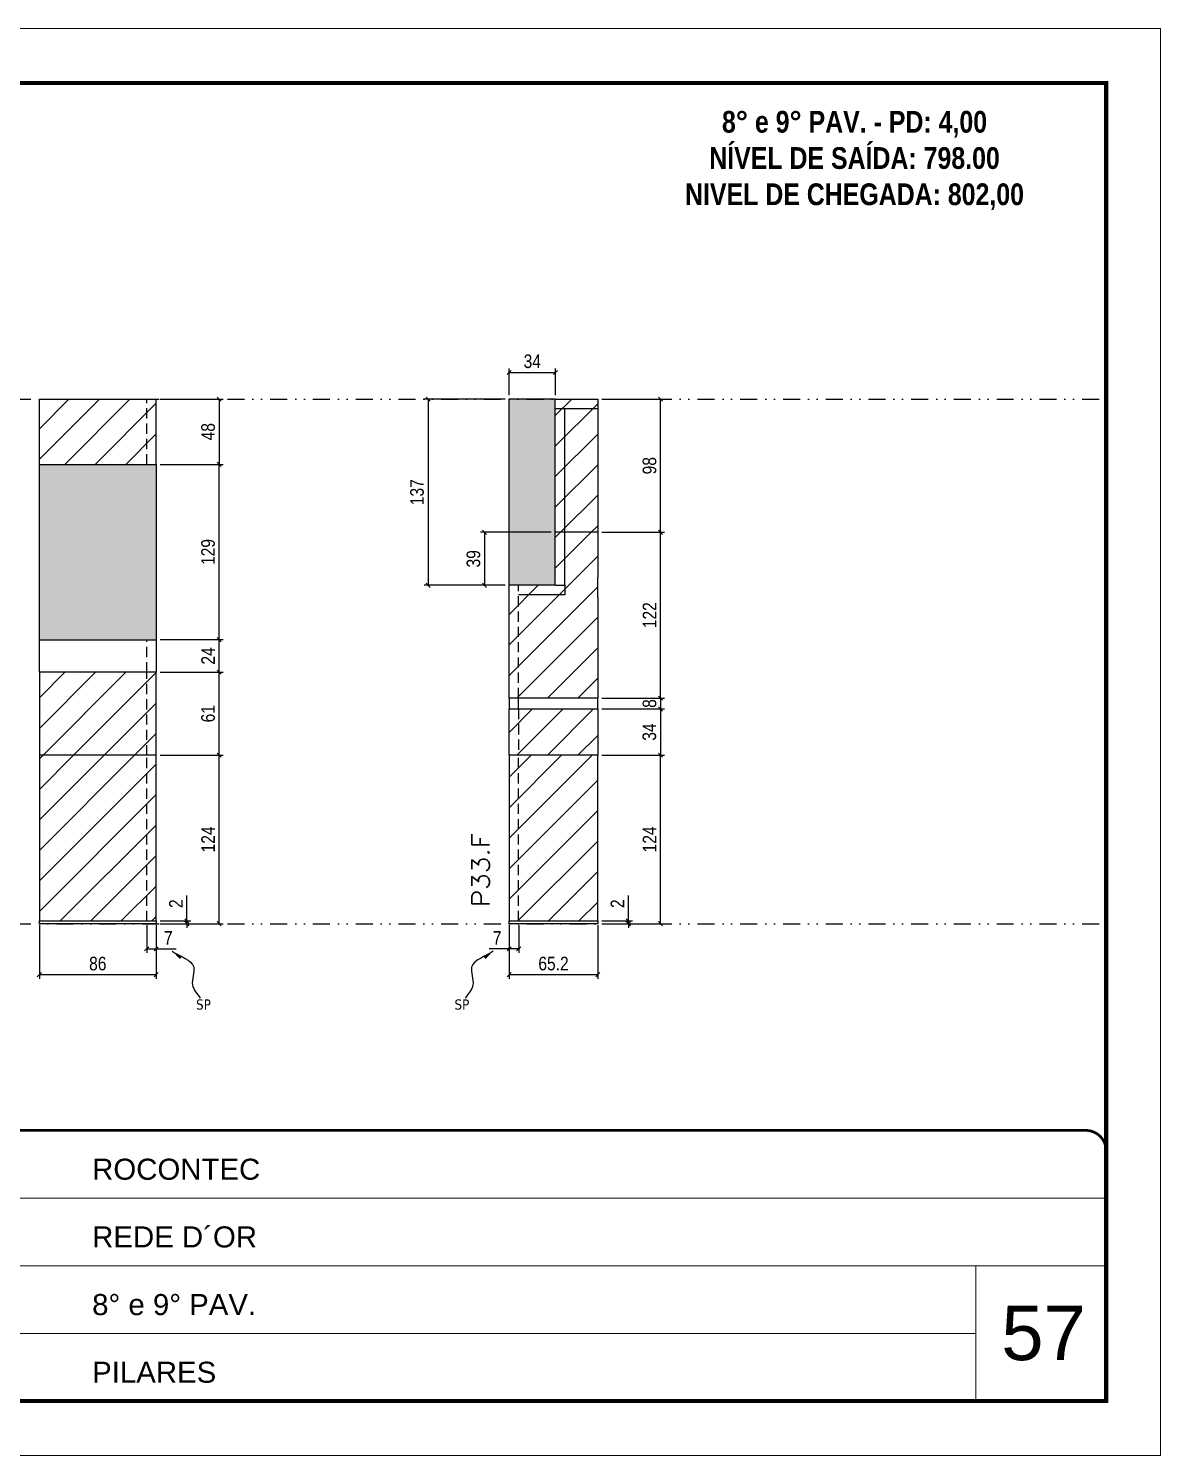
# Model space of a CAD drawing. Extents: x 28748 to 35002, y 14885 to 43501.
# Drawn here: x 29400 to 30233, y 26371 to 27421 of the extents above; entities that cross this region are included whole.
import ezdxf

# ---------------------------------------------------------------- set-up
doc = ezdxf.new("R2010")
doc.units = 0
for name, pattern in [('CONTINUO', [0]), ('DASHED', [0.75, 0.5, -0.25]), ('DIVIDE2', [0.625, 0.25, -0.125, 0, -0.125, 0, -0.125]), ('HIDDEN', [0.375, 0.25, -0.125])]:
    doc.linetypes.add(name, pattern=pattern)
for name, color, linetype, lineweight in [('CARIMBO', 255, 'Continuous', 9), ('Folhas', 255, 'Continuous', 9), ('Hachura', 251, 'Continuous', 9), ('SARRAFO DE PRESSAO', 251, 'DASHED', 9), ('Texto Seção', 7, 'Continuous', 15)]:
    doc.layers.add(name, color=color, linetype=linetype, lineweight=lineweight)
for name, color, linetype in [('COTA', 241, 'Continuous'), ('NOMENCLATURA', 7, 'Continuous'), ('Nível', 160, 'Continuous'), ('Painéis', 200, 'Continuous'), ('SARR_2.2x7', 40, 'Continuous'), ('Sarrafo de Pressão', 42, 'HIDDEN'), ('texto', 7, 'Continuous')]:
    doc.layers.add(name, color=color, linetype=linetype)
doc.styles.add('ARIAL', font='arial.ttf')
doc.styles.add('COTA TECNICA', font='techl___.ttf', dxfattribs={"height": 10})
doc.styles.add('COTA TECNICA-50', font='techl___.ttf', dxfattribs={"height": 10})
doc.styles.add('REGUA-120', font='ROMANS.shx', dxfattribs={"height": 15})
doc.styles.add('ROMANC', font='techb___.ttf', dxfattribs={"height": 2.5})
doc.styles.get("Standard").update_dxf_attribs({"font": 'arial.ttf'})
doc.dimstyles.new('COTA PAINEL-50', dxfattribs={"dimtxt": 10, "dimasz": 3, "dimexe": 3, "dimexo": 3, "dimgap": 3, "dimtad": 1, "dimdec": 1, "dimzin": 12, "dimdsep": 46, "dimtxsty": 'COTA TECNICA-50', "dimblk1": 'OBLIQUE', "dimblk2": 'OBLIQUE', "dimsah": 1, "dimcen": 0.9, "dimclrd": 4, "dimclre": 4, "dimclrt": 240, "dimadec": 1, "dimazin": 3, "dimtfac": 1, "dimtdec": 1, "dimtmove": 0, "dimatfit": 3, "dimfxl": 1, "dimtolj": 1, "dimtzin": 12, "dimarcsym": 0})
doc.dimstyles.new('PAINEL', dxfattribs={"dimtxt": 10, "dimasz": 3, "dimexe": 3, "dimexo": 3, "dimgap": 3, "dimtad": 1, "dimdec": 1, "dimzin": 12, "dimdsep": 46, "dimtxsty": 'COTA TECNICA', "dimblk1": 'OBLIQUE', "dimblk2": 'OBLIQUE', "dimsah": 1, "dimcen": 0.9, "dimclrd": 4, "dimclre": 4, "dimclrt": 240, "dimadec": 1, "dimazin": 3, "dimtfac": 1, "dimtdec": 1, "dimtmove": 0, "dimatfit": 3, "dimfxl": 1, "dimtolj": 1, "dimtzin": 12, "dimarcsym": 0})
doc.dimstyles.get("Standard").update_dxf_attribs({"dimtxt": 0.18, "dimasz": 0.18, "dimexe": 0.18, "dimexo": 0.0625, "dimgap": 0.09, "dimtad": 0, "dimtih": 1, "dimtoh": 1, "dimdec": 4, "dimzin": 0, "dimdsep": 46, "dimtxsty": 'Standard', "dimcen": 0.09, "dimadec": 0, "dimazin": 0, "dimtfac": 1, "dimtdec": 4, "dimtofl": 0, "dimtmove": 0, "dimatfit": 3, "dimfxl": 1, "dimtolj": 1, "dimtzin": 0, "dimarcsym": 0})
pattern_1 = [(45, (22602.309, 35568.31), (-11.22532, 11.22532), [])]
pattern_2 = [(45, (0, 42), (-11.22532, 11.22532), [])]

# ---------------------------------------------------------------- blocks, each defined once
blk = doc.blocks.new('9999999999')
at = {"color": 30, "linetype": 'CONTINUO'}
for p, q in [((98564.6, 34379.6), (99584, 34379.6)), ((98564.6, 34329.8), (99488, 34329.8)), ((99584, 34329.8), (99488, 34329.8)), ((99488, 34329.8), (99488, 34230.2)), ((98564.6, 34280), (99488, 34280))]:
    blk.add_line(p, q, dxfattribs=at)
at = {"color": 30, "linetype": 'CONTINUO', "const_width": 2}
blk.add_lwpolyline([(99584, 34230.2), (99584, 34414.4, 0.414214), (99569, 34429.4), (98229, 34429.4, 0.414214), (98214, 34414.4), (98214, 34245.2, 0.414214), (98229, 34230.2), (99584, 34230.2)], format="xyb", dxfattribs=at)
at = {"layer": 'Folhas'}
blk.add_lwpolyline([(98139, 34190.2), (99624, 34190.2), (99624, 35240.2), (98139, 35240.2)], close=True, dxfattribs=at)
at = {"layer": 'Folhas', "color": 30, "const_width": 3}
blk.add_lwpolyline([(98214, 34230.2), (99584, 34230.2), (99584, 35200.2), (98214, 35200.2)], close=True, dxfattribs=at)
at = {"color": 7, "linetype": 'Continuous', "ltscale": 5, "style": 'ARIAL'}
for s, height, p in [('ROCONTEC', 15.48, (98837.7, 34393.1)), ('REDE D´OR', 15.48, (98837.7, 34343.3)), ('8° e 9° PAV.', 15.483, (98837.7, 34293.5)), ('PILARES', 15.48, (98837.7, 34243.7))]:
    blk.add_text(s, height=height, dxfattribs=at).set_placement(p)
blk = doc.blocks.new('_Oblique')
at = {"color": 0, "linetype": 'ByBlock', "lineweight": -2}
blk.add_line((-0.5, -0.5), (0.5, 0.5), dxfattribs=at)
blk = doc.blocks.new('*D1058')
at = {"layer": 'COTA', "color": 4, "lineweight": -2, "transparency": 16777216}
for p, q in [((29754, 26761), (29754, 26721.5)), ((29819.2, 26761), (29819.2, 26721.5)), ((29754, 26724.5), (29819.2, 26724.5))]:
    blk.add_line(p, q, dxfattribs=at)
at = {"layer": 'Defpoints', "color": 0, "transparency": 16777216}
for p in [(29754, 26764), (29819.2, 26764), (29819.2, 26724.5)]:
    blk.add_point(p, dxfattribs=at)
at = {"layer": 'COTA', "color": 4, "lineweight": -2, "transparency": 16777216, "xscale": 3, "yscale": 3, "zscale": 3, "rotation": 180}
blk.add_blockref('_Oblique', (29754, 26724.5), dxfattribs=at)
at = {"layer": 'COTA', "color": 4, "lineweight": -2, "transparency": 16777216, "xscale": 3, "yscale": 3, "zscale": 3}
blk.add_blockref('_Oblique', (29819.2, 26724.5), dxfattribs=at)
at = {"layer": 'COTA', "color": 240, "transparency": 16777216, "insert": (29786.6, 26732.6), "char_height": 10, "attachment_point": 5, "style": 'COTA TECNICA'}
blk.add_mtext('\\A1;65.2', dxfattribs=at)
blk = doc.blocks.new('*D1059')
at = {"layer": 'COTA', "color": 4, "lineweight": -2, "transparency": 16777216}
for p, q in [((29754, 26759), (29754, 26740.5)), ((29761, 26761), (29761, 26740.5)), ((29754, 26743.5), (29739.2, 26743.5)), ((29761, 26743.5), (29754, 26743.5))]:
    blk.add_line(p, q, dxfattribs=at)
at = {"layer": 'Defpoints', "color": 0, "transparency": 16777216}
for p in [(29754, 26762), (29761, 26764), (29754, 26743.5)]:
    blk.add_point(p, dxfattribs=at)
at = {"layer": 'COTA', "color": 4, "lineweight": -2, "transparency": 16777216, "xscale": 3, "yscale": 3, "zscale": 3, "rotation": 180}
blk.add_blockref('_Oblique', (29754, 26743.5), dxfattribs=at)
at = {"layer": 'COTA', "color": 4, "lineweight": -2, "transparency": 16777216, "xscale": 3, "yscale": 3, "zscale": 3}
blk.add_blockref('_Oblique', (29761, 26743.5), dxfattribs=at)
at = {"layer": 'COTA', "color": 240, "transparency": 16777216, "insert": (29745.1, 26751.5), "char_height": 10, "attachment_point": 5, "style": 'COTA TECNICA-50'}
blk.add_mtext('\\A1;7', dxfattribs=at)
blk = doc.blocks.new('*D1060')
at = {"layer": 'COTA', "color": 4, "lineweight": -2, "transparency": 16777216}
for p, q in [((29822.2, 26886), (29868.4, 26886)), ((29865.4, 26762), (29865.4, 26886)), ((29822.2, 26762), (29868.4, 26762))]:
    blk.add_line(p, q, dxfattribs=at)
at = {"layer": 'Defpoints', "color": 0, "transparency": 16777216}
for p in [(29819.2, 26886), (29865.4, 26886), (29819.2, 26762)]:
    blk.add_point(p, dxfattribs=at)
at = {"layer": 'COTA', "color": 4, "lineweight": -2, "transparency": 16777216, "xscale": 3, "yscale": 3, "zscale": 3}
for p, rotation in [((29865.4, 26886), 90), ((29865.4, 26762), 270)]:
    blk.add_blockref('_Oblique', p, dxfattribs=dict(at, rotation=rotation))
at = {"layer": 'COTA', "color": 240, "transparency": 16777216, "insert": (29857.3, 26824), "char_height": 10, "attachment_point": 5, "rotation": 90, "style": 'COTA TECNICA-50'}
blk.add_mtext('\\A1;124', dxfattribs=at)
blk = doc.blocks.new('*D1061')
at = {"layer": 'COTA', "color": 4, "lineweight": -2, "transparency": 16777216}
for p, q in [((29841.7, 26764), (29841.7, 26782.8)), ((29822.2, 26764), (29844.7, 26764)), ((29822.2, 26762), (29844.7, 26762)), ((29841.7, 26762), (29841.7, 26764)), ((29841.7, 26762), (29841.7, 26759))]:
    blk.add_line(p, q, dxfattribs=at)
at = {"layer": 'Defpoints', "color": 0, "transparency": 16777216}
for p in [(29819.2, 26764), (29819.2, 26762), (29841.7, 26762)]:
    blk.add_point(p, dxfattribs=at)
at = {"layer": 'COTA', "color": 4, "lineweight": -2, "transparency": 16777216, "xscale": 3, "yscale": 3, "zscale": 3}
for p, rotation in [((29841.7, 26764), 270), ((29841.7, 26762), 90)]:
    blk.add_blockref('_Oblique', p, dxfattribs=dict(at, rotation=rotation))
at = {"layer": 'COTA', "color": 240, "transparency": 16777216, "insert": (29833.7, 26776.7), "char_height": 10, "attachment_point": 5, "rotation": 90, "style": 'COTA TECNICA-50'}
blk.add_mtext('\\A1;2', dxfattribs=at)
blk = doc.blocks.new('*D1062')
at = {"layer": 'COTA', "color": 4, "lineweight": -2, "transparency": 16777216}
for p, q in [((29408.2, 26761), (29408.2, 26721.5)), ((29494.2, 26761), (29494.2, 26721.5)), ((29408.2, 26724.5), (29494.2, 26724.5))]:
    blk.add_line(p, q, dxfattribs=at)
at = {"layer": 'Defpoints', "color": 0, "transparency": 16777216}
for p in [(29408.2, 26764), (29494.2, 26764), (29494.2, 26724.5)]:
    blk.add_point(p, dxfattribs=at)
at = {"layer": 'COTA', "color": 4, "lineweight": -2, "transparency": 16777216, "xscale": 3, "yscale": 3, "zscale": 3, "rotation": 180}
blk.add_blockref('_Oblique', (29408.2, 26724.5), dxfattribs=at)
at = {"layer": 'COTA', "color": 4, "lineweight": -2, "transparency": 16777216, "xscale": 3, "yscale": 3, "zscale": 3}
blk.add_blockref('_Oblique', (29494.2, 26724.5), dxfattribs=at)
at = {"layer": 'COTA', "color": 240, "transparency": 16777216, "insert": (29451.2, 26732.6), "char_height": 10, "attachment_point": 5, "style": 'COTA TECNICA'}
blk.add_mtext('\\A1;86', dxfattribs=at)
blk = doc.blocks.new('*D1063')
at = {"layer": 'COTA', "color": 4, "lineweight": -2, "transparency": 16777216}
for p, q in [((29487.2, 26761), (29487.2, 26740.5)), ((29494.2, 26759), (29494.2, 26740.5)), ((29487.2, 26743.5), (29494.2, 26743.5)), ((29494.2, 26743.5), (29508.9, 26743.5))]:
    blk.add_line(p, q, dxfattribs=at)
at = {"layer": 'Defpoints', "color": 0, "transparency": 16777216}
for p in [(29487.2, 26764), (29494.2, 26762), (29494.2, 26743.5)]:
    blk.add_point(p, dxfattribs=at)
at = {"layer": 'COTA', "color": 4, "lineweight": -2, "transparency": 16777216, "xscale": 3, "yscale": 3, "zscale": 3, "rotation": 180}
blk.add_blockref('_Oblique', (29487.2, 26743.5), dxfattribs=at)
at = {"layer": 'COTA', "color": 4, "lineweight": -2, "transparency": 16777216, "xscale": 3, "yscale": 3, "zscale": 3}
blk.add_blockref('_Oblique', (29494.2, 26743.5), dxfattribs=at)
at = {"layer": 'COTA', "color": 240, "transparency": 16777216, "insert": (29503.1, 26751.5), "char_height": 10, "attachment_point": 5, "style": 'COTA TECNICA-50'}
blk.add_mtext('\\A1;7', dxfattribs=at)
blk = doc.blocks.new('*D1064')
at = {"layer": 'COTA', "color": 4, "lineweight": -2, "transparency": 16777216}
for p, q in [((29497.2, 26886), (29543.5, 26886)), ((29540.5, 26762), (29540.5, 26886)), ((29497.2, 26762), (29543.5, 26762))]:
    blk.add_line(p, q, dxfattribs=at)
at = {"layer": 'Defpoints', "color": 0, "transparency": 16777216}
for p in [(29494.2, 26886), (29540.5, 26886), (29494.2, 26762)]:
    blk.add_point(p, dxfattribs=at)
at = {"layer": 'COTA', "color": 4, "lineweight": -2, "transparency": 16777216, "xscale": 3, "yscale": 3, "zscale": 3}
for p, rotation in [((29540.5, 26886), 90), ((29540.5, 26762), 270)]:
    blk.add_blockref('_Oblique', p, dxfattribs=dict(at, rotation=rotation))
at = {"layer": 'COTA', "color": 240, "transparency": 16777216, "insert": (29532.4, 26824), "char_height": 10, "attachment_point": 5, "rotation": 90, "style": 'COTA TECNICA-50'}
blk.add_mtext('\\A1;124', dxfattribs=at)
blk = doc.blocks.new('*D1065')
at = {"layer": 'COTA', "color": 4, "lineweight": -2, "transparency": 16777216}
for p, q in [((29516.7, 26764), (29516.7, 26782.8)), ((29497.2, 26764), (29519.7, 26764)), ((29497.2, 26762), (29519.7, 26762)), ((29516.7, 26762), (29516.7, 26764)), ((29516.7, 26762), (29516.7, 26759))]:
    blk.add_line(p, q, dxfattribs=at)
at = {"layer": 'Defpoints', "color": 0, "transparency": 16777216}
for p in [(29494.2, 26764), (29494.2, 26762), (29516.7, 26762)]:
    blk.add_point(p, dxfattribs=at)
at = {"layer": 'COTA', "color": 4, "lineweight": -2, "transparency": 16777216, "xscale": 3, "yscale": 3, "zscale": 3}
for p, rotation in [((29516.7, 26764), 270), ((29516.7, 26762), 90)]:
    blk.add_blockref('_Oblique', p, dxfattribs=dict(at, rotation=rotation))
at = {"layer": 'COTA', "color": 240, "transparency": 16777216, "insert": (29508.7, 26776.7), "char_height": 10, "attachment_point": 5, "rotation": 90, "style": 'COTA TECNICA-50'}
blk.add_mtext('\\A1;2', dxfattribs=at)
blk = doc.blocks.new('*D1066')
at = {"layer": 'COTA', "color": 4, "linetype": 'ByBlock', "lineweight": -2, "transparency": 16777216}
for p, q in [((29497.2, 26947), (29543.5, 26947)), ((29540.5, 26886), (29540.5, 26947)), ((29497.2, 26886), (29543.5, 26886))]:
    blk.add_line(p, q, dxfattribs=at)
at = {"layer": 'Defpoints', "color": 0, "linetype": 'ByBlock', "transparency": 16777216}
for p in [(29494.2, 26947), (29540.5, 26947), (29494.2, 26886)]:
    blk.add_point(p, dxfattribs=at)
at = {"layer": 'COTA', "color": 4, "linetype": 'ByBlock', "lineweight": -2, "transparency": 16777216, "xscale": 3, "yscale": 3, "zscale": 3}
for p, rotation in [((29540.5, 26947), 90), ((29540.5, 26886), 270)]:
    blk.add_blockref('_Oblique', p, dxfattribs=dict(at, rotation=rotation))
at = {"layer": 'COTA', "color": 240, "linetype": 'ByBlock', "transparency": 16777216, "insert": (29532.4, 26916.5), "char_height": 10, "attachment_point": 5, "rotation": 90, "style": 'COTA TECNICA'}
blk.add_mtext('\\A1;61', dxfattribs=at)
blk = doc.blocks.new('*D1196')
at = {"layer": 'COTA', "color": 4, "lineweight": -2, "transparency": 16777216}
for p, q in [((29497.2, 27100), (29543.5, 27100)), ((29540.5, 26971), (29540.5, 27100)), ((29497.2, 26971), (29543.5, 26971))]:
    blk.add_line(p, q, dxfattribs=at)
at = {"layer": 'Defpoints', "color": 0, "transparency": 16777216}
for p in [(29494.2, 27100), (29540.5, 27100), (29494.2, 26971)]:
    blk.add_point(p, dxfattribs=at)
at = {"layer": 'COTA', "color": 4, "lineweight": -2, "transparency": 16777216, "xscale": 3, "yscale": 3, "zscale": 3}
for p, rotation in [((29540.5, 27100), 90), ((29540.5, 26971), 270)]:
    blk.add_blockref('_Oblique', p, dxfattribs=dict(at, rotation=rotation))
at = {"layer": 'COTA', "color": 240, "transparency": 16777216, "insert": (29532.4, 27035.5), "char_height": 10, "attachment_point": 5, "rotation": 90, "style": 'COTA TECNICA-50'}
blk.add_mtext('\\A1;129', dxfattribs=at)
blk = doc.blocks.new('*D1408')
at = {"layer": 'COTA', "color": 4, "lineweight": -2, "transparency": 16777216}
for p, q in [((29822.2, 27050), (29868.4, 27050)), ((29865.4, 26928), (29865.4, 27050)), ((29822.2, 26928), (29868.4, 26928))]:
    blk.add_line(p, q, dxfattribs=at)
at = {"layer": 'Defpoints', "color": 0, "transparency": 16777216}
for p in [(29819.2, 27050), (29865.4, 27050), (29819.2, 26928)]:
    blk.add_point(p, dxfattribs=at)
at = {"layer": 'COTA', "color": 4, "lineweight": -2, "transparency": 16777216, "xscale": 3, "yscale": 3, "zscale": 3}
for p, rotation in [((29865.4, 27050), 90), ((29865.4, 26928), 270)]:
    blk.add_blockref('_Oblique', p, dxfattribs=dict(at, rotation=rotation))
at = {"layer": 'COTA', "color": 240, "transparency": 16777216, "insert": (29857.3, 26989), "char_height": 10, "attachment_point": 5, "rotation": 90, "style": 'COTA TECNICA-50'}
blk.add_mtext('\\A1;122', dxfattribs=at)
blk = doc.blocks.new('*D2079')
at = {"layer": 'COTA', "color": 4, "lineweight": -2, "transparency": 16777216}
for p, q in [((29822.2, 27148), (29868.4, 27148)), ((29865.4, 27050), (29865.4, 27148)), ((29822.2, 27050), (29868.4, 27050))]:
    blk.add_line(p, q, dxfattribs=at)
at = {"layer": 'Defpoints', "color": 0, "transparency": 16777216}
for p in [(29819.2, 27148), (29865.4, 27148), (29819.2, 27050)]:
    blk.add_point(p, dxfattribs=at)
at = {"layer": 'COTA', "color": 4, "lineweight": -2, "transparency": 16777216, "xscale": 3, "yscale": 3, "zscale": 3}
for p, rotation in [((29865.4, 27148), 90), ((29865.4, 27050), 270)]:
    blk.add_blockref('_Oblique', p, dxfattribs=dict(at, rotation=rotation))
at = {"layer": 'COTA', "color": 240, "transparency": 16777216, "insert": (29857.3, 27099), "char_height": 10, "attachment_point": 5, "rotation": 90, "style": 'COTA TECNICA-50'}
blk.add_mtext('\\A1;98', dxfattribs=at)
blk = doc.blocks.new('*D2087')
at = {"layer": 'COTA', "color": 4, "lineweight": -2, "transparency": 16777216}
for p, q in [((29785, 27050), (29732.9, 27050)), ((29735.9, 27050), (29735.9, 27011)), ((29751, 27011), (29732.9, 27011))]:
    blk.add_line(p, q, dxfattribs=at)
at = {"layer": 'Defpoints', "color": 0, "transparency": 16777216}
for p in [(29788, 27050), (29735.9, 27011), (29754, 27011)]:
    blk.add_point(p, dxfattribs=at)
at = {"layer": 'COTA', "color": 4, "lineweight": -2, "transparency": 16777216, "xscale": 3, "yscale": 3, "zscale": 3}
for p, rotation in [((29735.9, 27050), 90), ((29735.9, 27011), 270)]:
    blk.add_blockref('_Oblique', p, dxfattribs=dict(at, rotation=rotation))
at = {"layer": 'COTA', "color": 240, "transparency": 16777216, "insert": (29727.7, 27030.5), "char_height": 10, "attachment_point": 5, "rotation": 90, "style": 'COTA TECNICA-50'}
blk.add_mtext('\\A1;39', dxfattribs=at)
blk = doc.blocks.new('*D2088')
at = {"layer": 'COTA', "color": 4, "lineweight": -2, "transparency": 16777216}
for p, q in [((29754, 27151), (29754, 27170.5)), ((29754, 27167.5), (29788, 27167.5)), ((29788, 27151), (29788, 27170.5))]:
    blk.add_line(p, q, dxfattribs=at)
at = {"layer": 'Defpoints', "color": 0, "transparency": 16777216}
for p in [(29788, 27167.5), (29754, 27148), (29788, 27148)]:
    blk.add_point(p, dxfattribs=at)
at = {"layer": 'COTA', "color": 4, "lineweight": -2, "transparency": 16777216, "xscale": 3, "yscale": 3, "zscale": 3, "rotation": 180}
blk.add_blockref('_Oblique', (29754, 27167.5), dxfattribs=at)
at = {"layer": 'COTA', "color": 4, "lineweight": -2, "transparency": 16777216, "xscale": 3, "yscale": 3, "zscale": 3}
blk.add_blockref('_Oblique', (29788, 27167.5), dxfattribs=at)
at = {"layer": 'COTA', "color": 240, "transparency": 16777216, "insert": (29771, 27175.8), "char_height": 10, "attachment_point": 5, "style": 'COTA TECNICA-50'}
blk.add_mtext('\\A1;34', dxfattribs=at)
blk = doc.blocks.new('*D2319')
at = {"layer": 'COTA', "color": 4, "lineweight": -2, "transparency": 16777216}
for p, q in [((29497.2, 27148), (29543.5, 27148)), ((29540.5, 27148), (29540.5, 27100)), ((29497.2, 27100), (29543.5, 27100))]:
    blk.add_line(p, q, dxfattribs=at)
at = {"layer": 'Defpoints', "color": 0, "transparency": 16777216}
for p in [(29494.2, 27148), (29494.2, 27100), (29540.5, 27100)]:
    blk.add_point(p, dxfattribs=at)
at = {"layer": 'COTA', "color": 4, "lineweight": -2, "transparency": 16777216, "xscale": 3, "yscale": 3, "zscale": 3}
for p, rotation in [((29540.5, 27148), 90), ((29540.5, 27100), 270)]:
    blk.add_blockref('_Oblique', p, dxfattribs=dict(at, rotation=rotation))
at = {"layer": 'COTA', "color": 240, "transparency": 16777216, "insert": (29532.4, 27124), "char_height": 10, "attachment_point": 5, "rotation": 90, "style": 'COTA TECNICA'}
blk.add_mtext('\\A1;48', dxfattribs=at)
blk = doc.blocks.new('*D2474')
at = {"layer": 'COTA', "color": 4, "lineweight": -2, "transparency": 16777216}
for p, q in [((29497.2, 26971), (29543.5, 26971)), ((29540.5, 26947), (29540.5, 26971)), ((29497.2, 26947), (29543.5, 26947))]:
    blk.add_line(p, q, dxfattribs=at)
at = {"layer": 'Defpoints', "color": 0, "transparency": 16777216}
for p in [(29494.2, 26971), (29540.5, 26971), (29494.2, 26947)]:
    blk.add_point(p, dxfattribs=at)
at = {"layer": 'COTA', "color": 4, "lineweight": -2, "transparency": 16777216, "xscale": 3, "yscale": 3, "zscale": 3}
for p, rotation in [((29540.5, 26971), 90), ((29540.5, 26947), 270)]:
    blk.add_blockref('_Oblique', p, dxfattribs=dict(at, rotation=rotation))
at = {"layer": 'COTA', "color": 240, "transparency": 16777216, "insert": (29532.4, 26959), "char_height": 10, "attachment_point": 5, "rotation": 90, "style": 'COTA TECNICA'}
blk.add_mtext('\\A1;24', dxfattribs=at)
blk = doc.blocks.new('*D2475')
at = {"layer": 'COTA', "color": 4, "lineweight": -2, "transparency": 16777216}
for p, q in [((29751, 27148), (29691.4, 27148)), ((29694.4, 27148), (29694.4, 27011)), ((29751, 27011), (29691.4, 27011))]:
    blk.add_line(p, q, dxfattribs=at)
at = {"layer": 'Defpoints', "color": 0, "transparency": 16777216}
for p in [(29754, 27148), (29694.4, 27011), (29754, 27011)]:
    blk.add_point(p, dxfattribs=at)
at = {"layer": 'COTA', "color": 4, "lineweight": -2, "transparency": 16777216, "xscale": 3, "yscale": 3, "zscale": 3}
for p, rotation in [((29694.4, 27148), 90), ((29694.4, 27011), 270)]:
    blk.add_blockref('_Oblique', p, dxfattribs=dict(at, rotation=rotation))
at = {"layer": 'COTA', "color": 240, "transparency": 16777216, "insert": (29686.2, 27079.5), "char_height": 10, "attachment_point": 5, "rotation": 90, "style": 'COTA TECNICA'}
blk.add_mtext('\\A1;137', dxfattribs=at)
blk = doc.blocks.new('*D2476')
at = {"layer": 'COTA', "color": 4, "lineweight": -2, "transparency": 16777216}
for p, q in [((29822.2, 26920), (29868.4, 26920)), ((29865.4, 26920), (29865.4, 26886)), ((29822.2, 26886), (29868.4, 26886))]:
    blk.add_line(p, q, dxfattribs=at)
at = {"layer": 'Defpoints', "color": 0, "transparency": 16777216}
for p in [(29819.2, 26920), (29819.2, 26886), (29865.4, 26886)]:
    blk.add_point(p, dxfattribs=at)
at = {"layer": 'COTA', "color": 4, "lineweight": -2, "transparency": 16777216, "xscale": 3, "yscale": 3, "zscale": 3}
for p, rotation in [((29865.4, 26920), 90), ((29865.4, 26886), 270)]:
    blk.add_blockref('_Oblique', p, dxfattribs=dict(at, rotation=rotation))
at = {"layer": 'COTA', "color": 240, "transparency": 16777216, "insert": (29857.2, 26903), "char_height": 10, "attachment_point": 5, "rotation": 90, "style": 'COTA TECNICA'}
blk.add_mtext('\\A1;34', dxfattribs=at)
blk = doc.blocks.new('*D2637')
at = {"layer": 'COTA', "color": 4, "lineweight": -2, "transparency": 16777216}
for p, q in [((29822.2, 26928), (29868.4, 26928)), ((29865.4, 26928), (29865.4, 26920)), ((29822.2, 26920), (29868.4, 26920))]:
    blk.add_line(p, q, dxfattribs=at)
at = {"layer": 'Defpoints', "color": 0, "transparency": 16777216}
for p in [(29819.2, 26928), (29819.2, 26920), (29865.4, 26920)]:
    blk.add_point(p, dxfattribs=at)
at = {"layer": 'COTA', "color": 4, "lineweight": -2, "transparency": 16777216, "xscale": 3, "yscale": 3, "zscale": 3}
for p, rotation in [((29865.4, 26928), 90), ((29865.4, 26920), 270)]:
    blk.add_blockref('_Oblique', p, dxfattribs=dict(at, rotation=rotation))
at = {"layer": 'COTA', "color": 240, "transparency": 16777216, "insert": (29857.3, 26924), "char_height": 10, "attachment_point": 5, "rotation": 90, "style": 'COTA TECNICA'}
blk.add_mtext('\\A1;8', dxfattribs=at)

msp = doc.modelspace()

# ---------------------------------------------------------------- hatches: boundary and pattern name
at = {"layer": 'COTA', "linetype": 'ByBlock'}
h = msp.add_hatch(dxfattribs=at)
h.set_pattern_fill('AR-CONC', color=256, scale=0.03)
h.set_pattern_definition([(50, (-101536.8405, -2076.6368), (5.46554007, -0.47817257), [0.5715, -6.2865]), (355, (-101536.8405, -2076.637), (-1.05730264, 5.73170536), [0.4572, -5.02921753]), (100.4514447, (-101536.385, -2076.6766), (4.40823741, 5.25353256), [0.48570026, -5.34270734]), (46.1842, (-101536.8405, -2075.113), (8.13237123, -1.26126984), [0.85725, -9.42975]), (96.6355576, (-101536.163, -2075.218), (7.122124, 7.42278374), [0.7285507, -8.01406824]), (351.184151, (-101536.8405, -2075.113), (7.122124, 7.42278374), [0.685799, -7.54379196]), (21, (-101536.0785, -2075.4938), (4.54843174, -3.06795595), [0.5715, -6.2865]), (326, (-101536.0785, -2075.494), (1.85406085, 5.52563898), [0.4572, -5.0292]), (71.451445, (-101535.6995, -2075.7494), (6.40249258, 2.45768307), [0.48570026, -5.34269813]), (37.5, (-101536.8405, -2076.6368), (0.092658098, 2.536651166), [0, -4.96824, 0, -5.1054, 0, -5.04825]), (7.5, (-101536.8405, -2076.6368), (2.004589875, 3.005417245), [0, -2.91084, 0, -4.85394, 0, -1.92405]), (327.5, (-101538.5398, -2076.6368), (4.067717855, -0.17186232), [0, -1.905, 0, -5.9436, 0, -7.8867]), (317.5, (-101539.3018, -2076.6368), (4.44387544, 0.76279473), [0, -2.4765, 0, -3.94716, 0, -5.6007])])
h.paths.add_polyline_path([(29753.96, 27147.98), (29787.96, 27147.98), (29787.96, 27010.98), (29753.96, 27010.98)])
h.paths.add_polyline_path([(29787.96, 27103.98), (29753.96, 27083.98)], flags=17)
h = msp.add_hatch(dxfattribs=at)
h.set_pattern_fill('AR-CONC', color=256, scale=0.03)
h.set_pattern_definition([(50, (24716.043, 30430.966), (5.46554, -0.4781726), [0.5715, -6.2865]), (355, (24716.043, 30430.966), (-1.0573026, 5.7317054), [0.4572, -5.0292175]), (100.45144, (24716.4984, 30430.926), (4.4082374, 5.2535326), [0.4857003, -5.3427073]), (46.1842, (24716.043, 30432.49), (8.132371, -1.26127), [0.85725, -9.42975]), (96.63556, (24716.7206, 30432.385), (7.122124, 7.422784), [0.728551, -8.014068]), (351.18415, (24716.043, 30432.49), (7.122124, 7.422784), [0.685799, -7.543792]), (21, (24716.805, 30432.109), (4.5484317, -3.067956), [0.5715, -6.2865]), (326, (24716.805, 30432.109), (1.854061, 5.525639), [0.4572, -5.0292]), (71.45144, (24717.184, 30431.853), (6.4024926, 2.457683), [0.4857003, -5.342698]), (37.5, (24716.0429, 30430.9658), (0.0926581, 2.53665117), [0, -4.96824, 0, -5.1054, 0, -5.04825]), (7.5, (24716.043, 30430.9658), (2.0045899, 3.0054172), [0, -2.91084, 0, -4.85394, 0, -1.92405]), (327.5, (24714.3436, 30430.9658), (4.06771786, -0.1718623), [0, -1.905, 0, -5.9436, 0, -7.8867]), (317.5, (24713.5816, 30430.966), (4.4438754, 0.7627947), [0, -2.4765, 0, -3.94716, 0, -5.6007])])
h.paths.add_polyline_path([(29408.22, 26970.98), (29494.22, 26970.98), (29494.22, 27099.98), (29408.22, 27099.98)])
at = {"layer": 'Hachura'}
h = msp.add_hatch(dxfattribs=at)
h.set_pattern_fill('ANSI31', color=256, scale=5)
h.set_pattern_definition([(45, (4e-12, 8), (-11.22532, 11.22532), [])])
h.paths.add_polyline_path([(29408.22, 27147.98), (29408.22, 27099.98), (29494.22, 27099.98), (29494.22, 27147.98)])
at = {"layer": 'Hachura', "linetype": 'ByBlock'}
h = msp.add_hatch(dxfattribs=at)
h.set_pattern_fill('ANSI31', color=256, scale=5)
h.set_pattern_definition(pattern_2)
h.paths.add_polyline_path([(29819.16, 27147.98), (29787.96, 27147.98), (29787.96, 27065.98), (29787.96, 27049.98), (29819.16, 27049.98)])
h = msp.add_hatch(dxfattribs=at)
h.set_pattern_fill('ANSI31', color=256, scale=5)
h.set_pattern_definition(pattern_2)
h.paths.add_polyline_path([(29819.16, 27001.98), (29819.16, 27016.98), (29819.16, 27049.98), (29787.96, 27049.98), (29787.96, 27010.98), (29753.96, 27010.98), (29753.96, 27001.98), (29753.96, 26927.98), (29819.16, 26927.98)])
h = msp.add_hatch(dxfattribs=at)
h.set_pattern_fill('ANSI31', color=256, scale=5)
h.set_pattern_definition(pattern_1)
h.paths.add_polyline_path([(29494.22, 26946.98), (29408.22, 26946.98), (29408.22, 26885.98), (29494.22, 26885.98)])
at = {"layer": 'Hachura'}
h = msp.add_hatch(dxfattribs=at)
h.set_pattern_fill('ANSI31', color=256, scale=5)
h.paths.add_polyline_path([(29819.16, 26919.98), (29753.96, 26919.98), (29753.96, 26885.98), (29819.16, 26885.98)])
at = {"layer": 'Hachura', "linetype": 'ByBlock'}
h = msp.add_hatch(dxfattribs=at)
h.set_pattern_fill('ANSI31', color=256, scale=5)
h.set_pattern_definition(pattern_1)
h.paths.add_polyline_path([(29494.22, 26885.98), (29408.22, 26885.98), (29408.22, 26763.98), (29494.22, 26763.98)])
h = msp.add_hatch(dxfattribs=at)
h.set_pattern_fill('ANSI31', color=256, scale=5)
h.set_pattern_definition(pattern_1)
h.paths.add_polyline_path([(29819.16, 26885.98), (29753.96, 26885.98), (29753.96, 26763.98), (29819.16, 26763.98)])

# ---------------------------------------------------------------- linework, layer by layer
at = {"layer": 'COTA', "linetype": 'ByBlock'}
for p, q in [((29753.96, 27010.98), (29753.96, 27147.98)), ((29787.96, 27147.98), (29753.96, 27147.98)), ((29408.22, 26970.98), (29408.22, 27099.98)), ((29408.22, 27099.98), (29494.22, 27099.98)), ((29494.22, 27099.98), (29494.22, 26970.98))]:
    msp.add_line(p, q, dxfattribs=at)
at = {"layer": 'Nível', "color": 4, "linetype": 'DIVIDE2', "ltscale": 50}
for p, q in [((28823.34, 27147.98), (30193.34, 27147.98)), ((28823.34, 26761.98), (30193.34, 26761.98))]:
    msp.add_line(p, q, dxfattribs=at)
at = {"layer": 'Painéis'}
for p, q in [((29408.22, 27099.98), (29408.22, 27147.98)), ((29408.22, 27147.98), (29494.22, 27147.98)), ((29494.22, 27099.98), (29494.22, 27147.98)), ((29787.96, 27010.98), (29787.96, 27147.98)), ((29787.96, 27147.98), (29819.16, 27147.98)), ((29819.16, 27147.98), (29819.16, 27016.98)), ((29408.22, 27099.98), (29494.22, 27099.98)), ((29494.22, 27099.98), (29494.22, 27099.98)), ((29819.16, 27049.98), (29787.96, 27049.98)), ((29819.16, 27001.98), (29819.16, 27016.98)), ((29787.96, 27010.98), (29753.96, 27010.98)), ((29753.96, 27001.98), (29753.96, 27010.98)), ((29753.96, 26927.98), (29753.96, 27001.98)), ((29819.16, 27001.98), (29819.16, 26927.98)), ((29408.22, 26946.98), (29408.22, 26885.98)), ((29494.22, 26946.98), (29408.22, 26946.98)), ((29494.22, 26946.98), (29408.22, 26946.98)), ((29494.22, 26885.98), (29494.22, 26946.98)), ((29819.16, 26927.98), (29753.96, 26927.98)), ((29753.96, 26927.98), (29753.96, 26919.98)), ((29819.16, 26919.98), (29819.16, 26927.98)), ((29753.96, 26885.98), (29753.96, 26919.98)), ((29753.96, 26919.98), (29819.16, 26919.98)), ((29819.16, 26919.98), (29819.16, 26885.98))]:
    msp.add_line(p, q, dxfattribs=at)
for points in [[(29408.22, 26970.98), (29494.22, 26970.98), (29494.22, 26946.98), (29408.22, 26946.98)], [(29408.22, 26763.98), (29494.22, 26763.98), (29494.22, 26885.98), (29408.22, 26885.98)], [(29753.96, 26763.98), (29819.16, 26763.98), (29819.16, 26885.98), (29753.96, 26885.98)], [(29408.22, 26763.98), (29494.22, 26763.98), (29494.22, 26761.98), (29408.22, 26761.98)], [(29753.96, 26763.98), (29819.16, 26763.98), (29819.16, 26761.98), (29753.96, 26761.98)]]:
    msp.add_lwpolyline(points, close=True, dxfattribs=at)
at = {"layer": 'SARR_2.2x7'}
for p, q in [((29787.96, 27140.98), (29819.16, 27140.98)), ((29794.96, 27049.98), (29794.96, 27140.98)), ((29494.22, 27092.98), (29494.22, 27092.98)), ((29794.96, 27010.98), (29794.96, 27049.98)), ((29787.96, 27010.98), (29794.96, 27010.98)), ((29794.96, 27010.98), (29794.96, 27003.98)), ((29794.96, 27003.98), (29760.96, 27003.98))]:
    msp.add_line(p, q, dxfattribs=at)
at = {"layer": 'Sarrafo de Pressão', "ltscale": 30}
for p, q in [((29487.22, 27099.98), (29487.22, 27147.98)), ((29760.96, 26927.98), (29760.96, 27010.98)), ((29487.22, 26946.98), (29487.22, 26970.98)), ((29487.22, 26885.98), (29487.22, 26946.98)), ((29760.96, 26919.98), (29760.96, 26927.98)), ((29760.96, 26919.98), (29760.96, 26885.98)), ((29487.22, 26763.98), (29487.22, 26885.98)), ((29760.96, 26763.98), (29760.96, 26885.98))]:
    msp.add_line(p, q, dxfattribs=at)

# ---------------------------------------------------------------- block references
at = {"layer": 'SARRAFO DE PRESSAO', "color": 6, "linetype": 'ByBlock'}
msp.add_blockref('9999999999', (-69390.64, -7819.51), dxfattribs=at)

# ---------------------------------------------------------------- texts
at = {"layer": 'CARIMBO', "style": 'ARIAL'}
msp.add_text('57', height=40, dxfattribs=at).set_placement((30116.2, 26440.84))
at = {"layer": 'NOMENCLATURA', "color": 2, "insert": (30008.17, 27386.75), "char_height": 16, "attachment_point": 2, "style": 'ROMANC'}
msp.add_mtext_dynamic_manual_height_columns('\\P8° e 9° PAV. - PD: 4,00\\PNÍVEL DE SAÍDA: 798.00\\PNIVEL DE CHEGADA: 802,00', width=300.2766, gutter_width=1, heights=[0], dxfattribs=at)
at = {"layer": 'texto', "color": 0, "char_height": 7.5, "attachment_point": 5}
for insert in [(29528.99, 26702.48), (29719.19, 26702.48)]:
    msp.add_mtext('{\\fTahoma|b0|i0|c0|p34;\\C4;SP}', dxfattribs=dict(at, insert=insert))
at = {"layer": 'Texto Seção', "style": 'REGUA-120', "width": 1.1}
msp.add_text('P33.F', height=13, rotation=90, dxfattribs=at).set_placement((29739.5, 26774.04))

# ---------------------------------------------------------------- dimensions: what is measured, and where the dimension line sits
at = {"layer": 'COTA'}
for base, p1, p2, picture, middle in [((29787.96, 27167.54), (29753.96, 27147.98), (29787.96, 27147.98), '*D2088', (29770.96, 27175.76)), ((29494.22, 26743.47), (29487.22, 26763.98), (29494.22, 26761.98), '*D1063', (29503.08, 26751.54))]:
    dim = msp.add_linear_dim(base=base, p1=p1, p2=p2, dimstyle='COTA PAINEL-50', dxfattribs=at)
    dim.commit()
    dim.dimension.update_dxf_attribs({"geometry": picture, "text_midpoint": middle})
for base, p1, p2, angle, dimstyle, picture, middle in [((29540.46, 27099.98), (29494.22, 27147.98), (29494.22, 27099.98), 90, 'PAINEL', '*D2319', (29532.36, 27123.98)), ((29694.37, 27010.98), (29753.96, 27147.98), (29753.96, 27010.98), 90, 'PAINEL', '*D2475', (29686.16, 27079.48)), ((29540.46, 27099.98), (29494.22, 26970.98), (29494.22, 27099.98), 90, 'COTA PAINEL-50', '*D1196', (29532.37, 27035.48)), ((29735.94, 27010.98), (29787.96, 27049.98), (29753.96, 27010.98), 90, 'COTA PAINEL-50', '*D2087', (29727.69, 27030.48)), ((29865.4, 27049.98), (29819.16, 26927.98), (29819.16, 27049.98), 90, 'COTA PAINEL-50', '*D1408', (29857.34, 26988.98)), ((29865.4, 26885.98), (29819.16, 26919.98), (29819.16, 26885.98), 90, 'PAINEL', '*D2476', (29857.18, 26902.98)), ((29540.46, 26885.98), (29494.22, 26761.98), (29494.22, 26885.98), 90, 'COTA PAINEL-50', '*D1064', (29532.38, 26823.98)), ((29865.4, 26885.98), (29819.16, 26761.98), (29819.16, 26885.98), 90, 'COTA PAINEL-50', '*D1060', (29857.33, 26823.98)), ((29753.96, 26743.47), (29760.96, 26763.98), (29753.96, 26761.98), 180, 'COTA PAINEL-50', '*D1059', (29745.1, 26751.54))]:
    dim = msp.add_linear_dim(base=base, p1=p1, p2=p2, angle=angle, dimstyle=dimstyle, dxfattribs=at)
    dim.commit()
    dim.dimension.update_dxf_attribs({"geometry": picture, "text_midpoint": middle})
for base, p1, p2, dimstyle, picture, middle in [((29865.4, 27147.98), (29819.16, 27049.98), (29819.16, 27147.98), 'COTA PAINEL-50', '*D2079', (29865.4, 27098.98)), ((29540.46, 26970.98), (29494.22, 26946.98), (29494.22, 26970.98), 'PAINEL', '*D2474', (29540.46, 26958.98)), ((29865.4, 26919.98), (29819.16, 26927.98), (29819.16, 26919.98), 'PAINEL', '*D2637', (29865.4, 26923.98)), ((29516.74, 26761.98), (29494.22, 26763.98), (29494.22, 26761.98), 'COTA PAINEL-50', '*D1065', (29516.74, 26776.72)), ((29841.69, 26761.98), (29819.16, 26763.98), (29819.16, 26761.98), 'COTA PAINEL-50', '*D1061', (29841.69, 26776.72))]:
    dim = msp.add_linear_dim(base=base, p1=p1, p2=p2, angle=90, dimstyle=dimstyle, dxfattribs=at)
    dim.commit()
    dim.dimension.update_dxf_attribs({"geometry": picture, "text_midpoint": middle, "dimtype": 160})
at = {"layer": 'COTA', "linetype": 'ByBlock'}
dim = msp.add_linear_dim(base=(29540.46, 26946.98), p1=(29494.22, 26885.98), p2=(29494.22, 26946.98), angle=90, dimstyle='PAINEL', dxfattribs=at)
dim.commit()
dim.dimension.update_dxf_attribs({"geometry": '*D1066', "text_midpoint": (29532.35, 26916.48)})
at = {"layer": 'COTA'}
for base, p1, p2, picture, middle in [((29494.22, 26724.52), (29408.22, 26763.98), (29494.22, 26763.98), '*D1062', (29451.22, 26732.65)), ((29819.16, 26724.52), (29753.96, 26763.98), (29819.16, 26763.98), '*D1058', (29786.56, 26732.63))]:
    dim = msp.add_linear_dim(base=base, p1=p1, p2=p2, dimstyle='PAINEL', override={"dimarcsym": 2}, dxfattribs=at)
    dim.commit()
    dim.dimension.update_dxf_attribs({"geometry": picture, "text_midpoint": middle})

# ---------------------------------------------------------------- leaders
at = {"layer": 'COTA', "path_type": 1}
for points in [[(29506.05, 26741.8), (29521.83, 26729.96), (29520.91, 26716.95), (29526.46, 26707.17)], [(29742.13, 26741.8), (29726.35, 26729.96), (29727.27, 26716.95), (29721.72, 26707.17)]]:
    msp.add_leader(points, dimstyle='Standard', override={"dimasz": 8}, dxfattribs=at)

doc.saveas('drawing.dxf')
